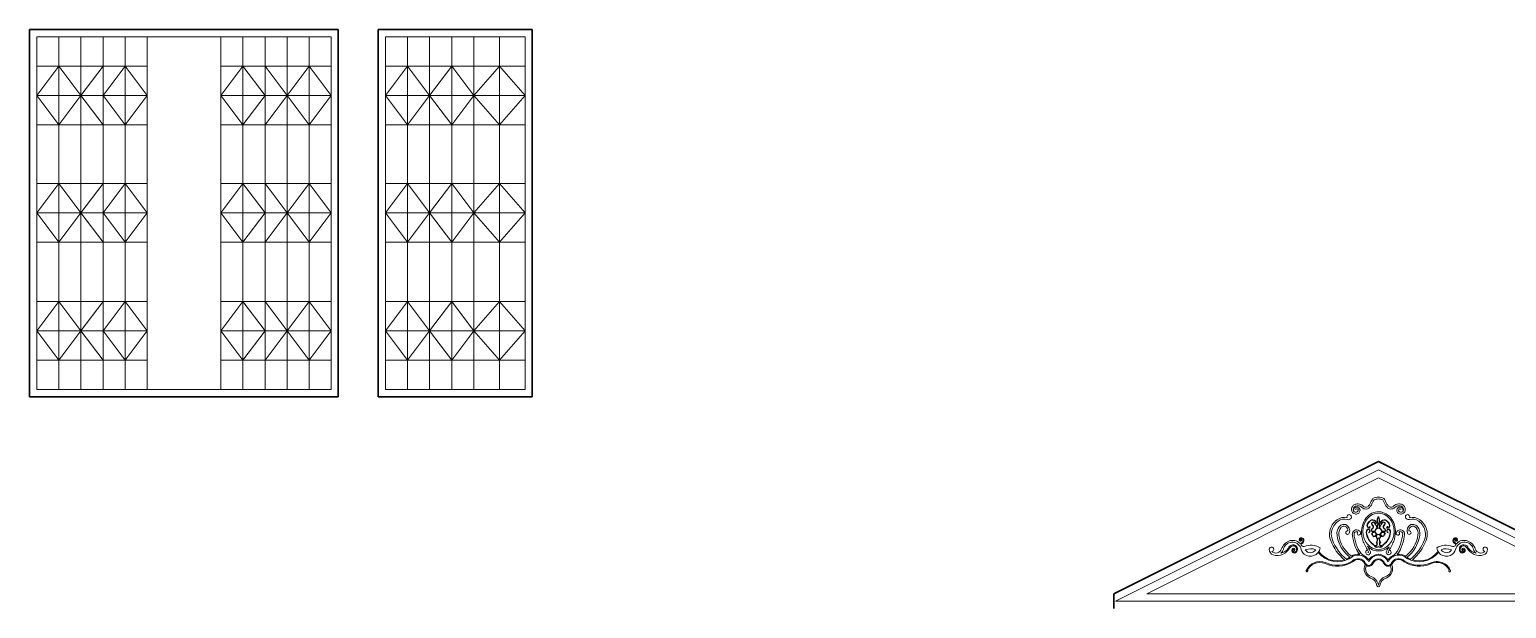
# Model space of a CAD drawing. Header units: inches. Extents: x 244 to 65245, y -2247 to 11745.
# Drawn here: x 63270.5 to 63672.4, y 8634 to 8791.6 of the extents above; entities that cross this region are included whole.
import ezdxf

# ---------------------------------------------------------------- set-up
doc = ezdxf.new("R2010")
doc.units = ezdxf.units.IN
doc.header["$MEASUREMENT"] = 0
for name, color, linetype, lineweight in [('ELEVATION', 30, 'Continuous', 35), ('HACTH', 8, 'Continuous', 13), ('hatch', 12, 'Continuous', 9), ('WINDOW', 5, 'Continuous', 18)]:
    doc.layers.add(name, color=color, linetype=linetype, lineweight=lineweight)

msp = doc.modelspace()

# ---------------------------------------------------------------- linework, layer by layer
at = {"layer": 'ELEVATION'}
for p, q in [((63270.49, 8791.56), (63270.49, 8691.56)), ((63270.49, 8791.56), (63354.49, 8791.56)), ((63270.49, 8791.56), (63270.49, 8691.56)), ((63270.49, 8791.56), (63354.49, 8791.56)), ((63354.49, 8691.56), (63354.49, 8791.56)), ((63354.49, 8691.56), (63354.49, 8791.56)), ((63365.37, 8791.56), (63365.37, 8691.56)), ((63365.37, 8791.56), (63407.27, 8791.56)), ((63365.37, 8791.56), (63365.37, 8691.56)), ((63365.37, 8791.56), (63407.27, 8791.56)), ((63407.27, 8691.56), (63407.27, 8791.56)), ((63407.27, 8691.56), (63407.27, 8791.56)), ((63270.49, 8691.56), (63354.49, 8691.56)), ((63270.49, 8691.56), (63354.49, 8691.56)), ((63365.37, 8691.56), (63407.27, 8691.56)), ((63365.37, 8691.56), (63407.27, 8691.56))]:
    msp.add_line(p, q, dxfattribs=at)
at = {"layer": 'ELEVATION', "ltscale": 2}
for p, q in [((63637.58, 8674), (63565.58, 8638)), ((63637.58, 8674), (63709.58, 8638)), ((63565.58, 8638), (63565.58, 8634))]:
    msp.add_line(p, q, dxfattribs=at)
at = {"layer": 'HACTH', "ltscale": 2}
for p, q in [((63637.58, 8671.77), (63566.05, 8636)), ((63637.58, 8671.77), (63709.11, 8636)), ((63637.58, 8669.53), (63574.52, 8638)), ((63637.58, 8669.53), (63700.64, 8638)), ((63700.64, 8638), (63574.52, 8638)), ((63709.11, 8636), (63566.05, 8636))]:
    msp.add_line(p, q, dxfattribs=at)
at = {"layer": 'hatch'}
for points in [[(63644.29, 8660.51, 0.703508), (63642.9, 8661.41, 0.428008), (63642.76, 8660.13, 0.1876), (63643.54, 8659.7, 0.421624), (63644.88, 8660.75, 0.173274), (63644.64, 8661.73, 0.132112), (63644.04, 8662.27, 0.134863), (63643.08, 8662.46, 0.185448), (63641.71, 8661.82, -0.131143), (63641.39, 8661.63, -0.085525), (63640.79, 8661.56, -0.212405), (63640.4, 8661.76, 0.01332), (63639.89, 8662.36, 0.069297), (63639.05, 8663.97, 0.083347), (63637.57, 8664.29, 0.083347), (63636.09, 8663.97, 0.069297), (63635.24, 8662.36, 0.01332), (63634.74, 8661.76, -0.212405), (63634.35, 8661.56, -0.085525), (63633.75, 8661.63, -0.131143), (63633.43, 8661.82, 0.185448), (63632.05, 8662.46, 0.134863), (63631.1, 8662.27, 0.132112), (63630.49, 8661.73, 0.173274), (63630.26, 8660.75, 0.421624), (63631.59, 8659.7, 0.1876), (63632.38, 8660.13, 0.428008), (63632.23, 8661.41, 0.703508), (63630.84, 8660.51, 0.467004)], [(63643.79, 8660.89, 0.467004), (63643.2, 8661.02, 0.428008), (63643.13, 8660.45, 0.1876), (63643.61, 8660.18, 0.421624), (63644.39, 8660.8, 0.173274), (63644.24, 8661.46, 0.132112), (63643.82, 8661.83, 0.134863), (63643.12, 8661.97, 0.185448), (63642.06, 8661.48, -0.131143), (63641.53, 8661.16, -0.085525), (63640.76, 8661.07, -0.212405), (63640.02, 8661.46, 0.014998), (63639.46, 8662.11, 0.067112), (63638.74, 8663.57, 0.073252), (63637.57, 8663.8, 0.073252), (63636.4, 8663.57, 0.067112), (63635.67, 8662.11, 0.014998), (63635.12, 8661.46, -0.212405), (63634.38, 8661.07, -0.085525), (63633.61, 8661.16, -0.131143), (63633.07, 8661.48, 0.185448), (63632.02, 8661.97, 0.134863), (63631.32, 8661.83, 0.132112), (63630.9, 8661.46, 0.173274), (63630.74, 8660.8, 0.421624), (63631.53, 8660.18, 0.1876), (63632, 8660.45, 0.428008), (63631.94, 8661.02, 0.467004), (63631.35, 8660.89, -0.467004)], [(63629.07, 8658.7, 0.219656), (63626.31, 8658.14, 0.190589), (63624.34, 8655.01, 0.144663), (63624.59, 8652.48, 0.127563), (63628.32, 8647.25)], [(63629.96, 8658.44, -0.24031), (63629.12, 8658.18, 0.235602), (63626.59, 8657.75, 0.190589), (63624.81, 8654.92, 0.145034), (63625.05, 8652.66, 0.133646), (63628.86, 8647.44)], [(63634.94, 8656.29, -1.489685), (63634.97, 8655.83, -0.299617), (63634.48, 8656.29, -0.148689), (63634.54, 8656.91, -0.129396), (63635.29, 8657.89, -0.410135), (63636.84, 8657.77, -0.182271), (63637.05, 8657.16, -0.225108)], [(63634.99, 8656.2, -1.529283), (63635, 8655.93, -0.303147), (63634.58, 8656.31, -0.148079), (63634.63, 8656.87, -0.129591), (63635.35, 8657.81, -0.410493), (63636.76, 8657.71, -0.182006), (63636.96, 8657.16, -0.182006)], [(63640.19, 8656.29, 1.489685), (63640.16, 8655.83, 0.299617), (63640.65, 8656.29, 0.148689), (63640.6, 8656.91, 0.129396), (63639.85, 8657.89, 0.410135), (63638.3, 8657.77, 0.182271), (63638.08, 8657.16, 0.225108)], [(63640.15, 8656.2, 1.529283), (63640.14, 8655.93, 0.303147), (63640.56, 8656.31, 0.148079), (63640.51, 8656.87, 0.129591), (63639.79, 8657.81, 0.410493), (63638.37, 8657.71, 0.182006), (63638.18, 8657.16, 0.182006)], [(63645.18, 8658.44, 0.24031), (63646.01, 8658.18, -0.235602), (63648.54, 8657.75, -0.190589), (63650.32, 8654.92, -0.145034), (63650.09, 8652.66, -0.133646), (63646.28, 8647.44)], [(63646.07, 8658.7, -0.219656), (63648.83, 8658.14, -0.190589), (63650.8, 8655.01, -0.144663), (63650.54, 8652.48, -0.127563), (63646.82, 8647.25)], [(63629.63, 8654.46, 0.405845), (63628.72, 8656.81, 0.0866), (63627.89, 8656.89, 0.165777), (63626.93, 8656.25, 0.199189), (63626.31, 8653.94, 0.197513), (63629.81, 8647.97, 0.197513)], [(63629.29, 8655.12, 0.293613), (63628.55, 8656.35, 0.075382), (63627.97, 8656.41, 0.157335), (63627.32, 8655.96, 0.199002), (63626.79, 8654, 0.201967), (63630.22, 8648.27)], [(63632.73, 8654.6, 0.685069), (63630.57, 8654.74, 0.119209), (63630.46, 8654.21, 0.029996), (63630.52, 8653.63, 0.05059), (63631.34, 8650.56, 0.075652), (63632.48, 8648.75, 0.075652)], [(63631.96, 8654.84, 0.44073), (63631.01, 8654.54, 0.119209), (63630.95, 8654.23, 0.029996), (63631, 8653.7, 0.050397), (63631.79, 8650.74, 0.105702), (63633.41, 8648.49)], [(63634.68, 8649.2, 0.439604), (63634.9, 8649.44, -0.025932), (63633.43, 8652.17, -0.115338), (63633, 8654.99, 9.059077)], [(63636.4, 8651.18, -0.236186), (63634.26, 8654.78, -0.181317), (63634.44, 8655.4, -0.308229), (63634.92, 8655.56, -0.498747), (63635.22, 8654.8, -0.168594), (63634.92, 8654.56, 0.643459)], [(63636.45, 8651.26, -0.236186), (63634.36, 8654.78, -0.181317), (63634.52, 8655.35, -0.308229), (63634.89, 8655.47, -0.498747), (63635.13, 8654.85, -0.168594), (63634.88, 8654.65, -0.168594)], [(63638.68, 8651.26, 0.236186), (63640.78, 8654.78, 0.181317), (63640.61, 8655.35, 0.308229), (63640.25, 8655.47, 0.498747), (63640, 8654.85, 0.168594), (63640.25, 8654.65, 0.168594)], [(63638.74, 8651.18, 0.236186), (63640.88, 8654.78, 0.181317), (63640.69, 8655.4, 0.308229), (63640.22, 8655.56, 0.498747), (63639.92, 8654.8, 0.168594), (63640.22, 8654.56, -0.643459)], [(63640.45, 8649.2, -0.439604), (63640.24, 8649.44, 0.025932), (63641.71, 8652.17, 0.095126), (63642.19, 8654.99, -9.059077)], [(63643.18, 8654.84, -0.44073), (63644.13, 8654.54, -0.119209), (63644.19, 8654.23, -0.029996), (63644.13, 8653.7, -0.050397), (63643.34, 8650.74, -0.105702), (63641.73, 8648.49)], [(63642.41, 8654.6, -0.685069), (63644.57, 8654.74, -0.119209), (63644.67, 8654.21, -0.029996), (63644.61, 8653.63, -0.05059), (63643.8, 8650.56, -0.075652), (63642.66, 8648.75, -0.075652)], [(63645.85, 8655.12, -0.293613), (63646.58, 8656.35, -0.075382), (63647.16, 8656.41, -0.157335), (63647.82, 8655.96, -0.199002), (63648.34, 8654, -0.201967), (63644.91, 8648.27)], [(63645.51, 8654.46, -0.405845), (63646.42, 8656.81, -0.0866), (63647.25, 8656.89, -0.165777), (63648.21, 8656.25, -0.199189), (63648.82, 8653.94, -0.197513), (63645.33, 8647.97, -0.197513)], [(63621.71, 8650.5), (63621.71, 8650.5, -0.590403), (63617.36, 8648.82, -0.191412), (63616.44, 8650.49, 0.738311), (63611.71, 8650.1, -0.17258), (63610.99, 8649.07, 0.227648), (63613.02, 8650.33, -0.291343), (63614.3, 8651.32, -0.322979), (63615.47, 8650.55, -0.176734), (63615.38, 8649.5, -0.326086), (63614.5, 8649.1, -0.379379), (63613.98, 8649.84, -0.210942), (63614.25, 8650.3, -0.626291), (63614.86, 8649.96, -0.334115), (63614.56, 8649.61, -0.241617), (63614.22, 8649.69, -0.163152), (63614.27, 8649.96, -0.17916), (63614.42, 8650.08, -0.420974), (63614.69, 8649.92, -0.281111), (63614.62, 8649.66, -0.277332), (63614.38, 8649.61, -0.114682), (63614.22, 8649.69, 0.301379), (63614.56, 8649.33, 0.334421), (63615.18, 8649.64, 0.162391), (63615.28, 8650.28, 0.424966), (63614.25, 8651.04, 0.221535), (63613.4, 8650.41, -0.350739), (63608.96, 8648.59, -0.334962), (63607.87, 8650.1, -0.497543), (63608.7, 8650.65, -0.825177), (63608.55, 8649.53, 0.547713), (63611.23, 8650.2, -0.220166), (63613.2, 8652.33, -0.309194), (63616.26, 8651.69, 0.172077), (63616.88, 8652.04, 0.367569), (63616.89, 8652.86, 0.565536), (63616.25, 8652.78)], [(63616.25, 8652.78, -0.723473), (63616.68, 8652.54, -0.948699), (63616, 8652.65, -0.724894), (63617.08, 8653.02, -0.367569), (63617.06, 8651.88, -0.143664), (63616.45, 8651.49, -0.043214), (63616.71, 8651.09, 0.409995), (63617.36, 8650.89, -0.236699), (63621.71, 8650.5, -28.83368)], [(63616.25, 8652.78, 0.406597), (63616.37, 8652.5, 0.832404), (63616.42, 8652.56)], [(63634.6, 8649.94, 2.912668), (63635.36, 8649.62, -0.012778), (63634.61, 8650.93, -0.011656)], [(63637.97, 8653.09, 0.265649), (63638.19, 8651.9, 0.440503), (63638.05, 8651.16, 0.46018), (63638.2, 8651.11, -0.096771), (63638.37, 8651.18, -0.738711), (63638.56, 8650.81, -0.337188), (63637.77, 8650.72, 0.276013), (63637.37, 8650.72, -0.337188), (63636.58, 8650.81, -0.738711), (63636.76, 8651.18, -0.096771), (63636.93, 8651.11, 0.46018), (63637.09, 8651.16, 0.440503), (63636.95, 8651.9, 0.266226), (63637.16, 8653.09, 0.250593)], [(63637.86, 8653.05, 0.23011), (63638.05, 8651.92, 0.383417), (63637.96, 8651.11, 0.440352), (63638.26, 8651.03, -0.096771), (63638.39, 8651.08, -0.738711), (63638.49, 8650.88, -0.337188), (63637.82, 8650.8, 0.276013), (63637.32, 8650.8, -0.337188), (63636.65, 8650.88, -0.738711), (63636.75, 8651.08, -0.096771), (63636.88, 8651.03, 0.440352), (63637.17, 8651.11, 0.383417), (63637.09, 8651.92, 0.23011), (63637.28, 8653.05, -0.23011)], [(63640.53, 8649.94, -2.912668), (63639.78, 8649.62, 0.011656), (63640.47, 8650.81, 0.011656)], [(63658.89, 8652.78, 0.723473), (63658.46, 8652.54, 0.948699), (63659.14, 8652.65, 0.724894), (63658.06, 8653.02, 0.367569), (63658.08, 8651.88, 0.143664), (63658.69, 8651.49, 0.043214), (63658.43, 8651.09, -0.409995), (63657.77, 8650.89, 0.236699), (63653.43, 8650.5, 28.83368)], [(63653.43, 8650.5), (63653.43, 8650.5, 0.590403), (63657.77, 8648.82, 0.191412), (63658.7, 8650.49, -0.738311), (63663.43, 8650.1, 0.17258), (63664.15, 8649.07, -0.227648), (63662.11, 8650.33, 0.291343), (63660.84, 8651.32, 0.322979), (63659.67, 8650.55, 0.176734), (63659.75, 8649.5, 0.326086), (63660.63, 8649.1, 0.379379), (63661.16, 8649.84, 0.210942), (63660.88, 8650.3, 0.626291), (63660.27, 8649.96, 0.334115), (63660.57, 8649.61, 0.241617), (63660.92, 8649.69, 0.163152), (63660.87, 8649.96, 0.17916), (63660.72, 8650.08, 0.420974), (63660.45, 8649.92, 0.281111), (63660.51, 8649.66, 0.277332), (63660.75, 8649.61, 0.114682), (63660.92, 8649.69, -0.301379), (63660.57, 8649.33, -0.334421), (63659.95, 8649.64, -0.162391), (63659.86, 8650.28, -0.424966), (63660.89, 8651.04, -0.221535), (63661.74, 8650.41, 0.350739), (63666.18, 8648.59, 0.334962), (63667.27, 8650.1, 0.497543), (63666.43, 8650.65, 0.825177), (63666.58, 8649.53, -0.547713), (63663.91, 8650.2, 0.220166), (63661.94, 8652.33, 0.309194), (63658.87, 8651.69, -0.172077), (63658.26, 8652.04, -0.367569), (63658.25, 8652.86, -0.565536), (63658.89, 8652.78)], [(63658.95, 8652.78, -0.406597), (63658.82, 8652.5, -0.832404), (63658.77, 8652.56)], [(63618.25, 8644.44, -2.36159), (63617.93, 8644.32, -0.406702), (63623.19, 8646.47, 0.250481), (63630.41, 8646.86, -0.52511), (63634.06, 8646.28, 0.629413), (63635.81, 8646.28, -0.256017), (63637.57, 8647.54, -0.256017), (63639.32, 8646.28, 0.629413), (63641.08, 8646.28, -0.52511), (63644.73, 8646.86, 0.240719), (63651.69, 8646.36, -0.427039), (63657.21, 8644.32, -2.361575), (63656.88, 8644.44, 2.361575)], [(63656.88, 8644.44, 0.408837), (63651.79, 8646.13, -0.242072), (63644.58, 8646.67, 0.530127), (63641.3, 8646.18, -0.629413), (63639.1, 8646.18, 0.252073), (63637.57, 8647.3, 0.252073), (63636.03, 8646.18, -0.629413), (63633.84, 8646.18, 0.530127), (63630.56, 8646.67, -0.251395), (63623.09, 8646.25, 0.406229), (63618.15, 8644.22)], [(63653.94, 8649.26, -0.372841), (63645.33, 8647.63, 0.510698), (63640.2, 8646.7, 0.261796), (63637.62, 8648.52, 0.049707), (63637.52, 8648.52, 0.261796), (63634.94, 8646.7, 0.510698), (63629.8, 8647.63, -0.372841), (63621.19, 8649.26, 0.24573)], [(63628.32, 8647.25, -0.31175), (63621.34, 8649.47, -0.31175)], [(63629.81, 8647.97, 0.014896), (63629.65, 8647.83, -0.034455), (63628.86, 8647.44, -0.034455)], [(63632.48, 8648.75, 0.171174), (63630.22, 8648.27, 0.171174)], [(63641.73, 8648.49, 0.147682), (63640.2, 8647.2, 0.227461), (63637.64, 8648.76, 0.049707), (63637.5, 8648.76, 0.227461), (63634.94, 8647.2, 0.147682), (63633.41, 8648.49, 0.147682)], [(63641.16, 8645.95, -0.460243), (63639.67, 8642.29, 0.28151), (63637.96, 8640.25, -0.860075), (63637.17, 8640.25, 0.000004), (63637.17, 8640.25, 0.281511), (63635.46, 8642.29, -0.460243), (63633.98, 8645.95, -0.458059)], [(63640.85, 8645.67, -0.445904), (63639.55, 8642.66, 0.28151), (63637.57, 8640.31, 0.28151), (63635.59, 8642.66, -0.445904), (63634.29, 8645.67, -0.44473)], [(63644.91, 8648.27, 0.171174), (63642.66, 8648.75, 0.171174)], [(63646.28, 8647.44, -0.034455), (63645.48, 8647.83, 0.014896), (63645.33, 8647.97)], [(63653.8, 8649.47, -0.31175), (63646.82, 8647.25)]]:
    msp.add_lwpolyline(points, format="xyb", dxfattribs=at)
for points in [[(63636.98, 8653.71, 0.05766), (63637.08, 8653.93, 0.05766), (63637.12, 8654.16, 0.115704), (63636.83, 8653.79, -0.762045), (63635.99, 8653.93, -0.762045), (63636.16, 8654.76, 0.120793), (63636.63, 8654.91, 0.120793), (63636.14, 8654.9, -0.762045), (63635.72, 8655.64, 0.671549), (63636, 8656.57, -0.160349), (63635.7, 8657.08, -0.376588), (63635.96, 8657.53, -0.311926), (63636.53, 8657.38, -0.124273), (63637.24, 8655.91, -0.165779), (63637.39, 8657.01, 0.27163), (63637.38, 8657.23, -0.109377), (63637.23, 8657.74, -0.117669), (63637.44, 8658.9, -0.276683), (63637.57, 8658.98, -0.276683), (63637.7, 8658.9, -0.117669), (63637.91, 8657.74, -0.109377), (63637.76, 8657.23, 0.27163), (63637.74, 8657.01, -0.165779), (63637.9, 8655.91, -0.124273), (63638.61, 8657.38, -0.311926), (63639.18, 8657.53, -0.376588), (63639.43, 8657.08, -0.160349), (63639.14, 8656.57, 0.671549), (63639.42, 8655.64, -0.762045), (63639, 8654.9, 0.120793), (63638.51, 8654.91, 0.120793), (63638.98, 8654.76, -0.762045), (63639.14, 8653.93, -0.762045), (63638.31, 8653.79, 0.115704), (63638.02, 8654.16, 0.05766), (63638.06, 8653.93, 0.057825), (63638.16, 8653.71, -0.520998), (63637.86, 8653.05, -0.000059), (63637.86, 8653.05, 0.000059), (63637.86, 8653.05, -0.172713), (63637.57, 8653.1, -0.758257)], [(63637.8, 8655.9, 0.171429), (63637.66, 8656.96, -0.268202), (63637.67, 8657.28, 0.108397), (63637.81, 8657.74, 0.117054), (63637.61, 8658.85, 0.267275), (63637.57, 8658.88, 0.257044), (63637.52, 8658.85, 0.117054), (63637.32, 8657.74, 0.108397), (63637.46, 8657.28, -0.268202), (63637.48, 8656.96, 0.171429), (63637.34, 8655.9, -0.123986)], [(63636.45, 8657.31, -0.120329), (63637.16, 8655.84, 0.283549), (63636.63, 8655.01, 0.114918), (63636.11, 8655, -0.726452), (63635.77, 8655.55, 0.647765), (63636.06, 8656.65, -0.159653), (63635.8, 8657.1, -0.376588), (63635.99, 8657.44, -0.311926)], [(63637.03, 8654.21, 0.107925), (63636.74, 8653.83, -0.829152), (63636.09, 8653.99, -0.829152), (63636.17, 8654.66, 0.111393), (63636.65, 8654.8, 0.194615)], [(63638.41, 8654.99, 1), (63636.72, 8654.99, 1)], [(63637.21, 8654.12, 0.195166), (63637.92, 8654.12, 0.049389), (63637.97, 8653.9, 0.057812), (63638.07, 8653.66, -0.829047), (63637.57, 8653.22, -0.824398), (63637.06, 8653.66, 0.057604), (63637.17, 8653.9, 0.049389)], [(63638.51, 8655.01, 0.283549), (63637.97, 8655.84, -0.120329), (63638.68, 8657.31, -0.311926), (63639.15, 8657.44, -0.376588), (63639.34, 8657.1, -0.159653), (63639.08, 8656.65, 0.647765), (63639.37, 8655.55, -0.726452), (63639.02, 8655, 0.114918)], [(63639.05, 8653.99, 0.829152), (63638.97, 8654.66, -0.111393), (63638.49, 8654.8, -0.194615), (63638.1, 8654.21, -0.107925), (63638.4, 8653.83, 0.829152)], [(63617.65, 8649.95, 0.020013), (63617.75, 8649.99, -0.184043), (63620.52, 8650, -0.464093), (63617.98, 8649.57, -0.079573)], [(63657.49, 8649.95, -0.020013), (63657.38, 8649.99, 0.184043), (63654.61, 8650, 0.464093), (63657.15, 8649.57, 0.079573)]]:
    msp.add_lwpolyline(points, format="xyb", close=True, dxfattribs=at)
for centre, radius, start, end in [((63629.62, 8658.94), 0.605, 303.9193, 203.1781), ((63645.51, 8658.94), 0.605, 336.8219, 236.0807), ((63629.18, 8654.65), 0.487, 77.5039, 336.9113), ((63632.26, 8654.46), 0.488, 128.6893, 17.4307), ((63642.87, 8654.46), 0.488, 162.5693, 51.3107), ((63645.96, 8654.65), 0.487, 203.0887, 102.4961)]:
    msp.add_arc(centre, radius, start, end, dxfattribs=at)
at = {"layer": 'hatch', "extrusion": (0, 0, -1)}
msp.add_ellipse((63637.6, 8654.99), major_axis=(0, 4.99), ratio=0.849421, dxfattribs=at)
at = {"layer": 'hatch'}
for points, knots in [([(63633, 8654.99), (63633, 8655.52), (63633.07, 8656.06), (63633.41, 8657.3), (63633.74, 8657.98), (63634.62, 8659.13), (63635.17, 8659.59), (63636.35, 8660.18), (63636.97, 8660.33), (63637.6, 8660.33), (63638, 8660.33), (63638.4, 8660.27), (63639.44, 8659.95), (63640.04, 8659.58), (63641.06, 8658.59), (63641.47, 8657.96), (63642.03, 8656.58), (63642.18, 8655.82), (63642.19, 8655.04), (63642.19, 8655.01), (63642.19, 8654.99)], [4.712388, 4.712388, 4.712388, 4.712388, 5.016682, 5.016682, 5.449119, 5.449119, 5.881556, 5.881556, 6.283185, 6.283185, 6.283185, 6.54306, 6.54306, 6.975497, 6.975497, 7.407934, 7.407934, 7.840371, 7.840371, 7.853982, 7.853982, 7.853982, 7.853982]), ([(63640.47, 8650.81), (63640.01, 8650.39), (63639.48, 8650.06), (63638.27, 8649.64), (63637.59, 8649.59), (63636.26, 8649.82), (63635.62, 8650.1), (63634.91, 8650.65), (63634.75, 8650.78), (63634.61, 8650.93)], [2.47288, 2.47288, 2.47288, 2.47288, 2.854497, 2.854497, 3.286934, 3.286934, 3.719371, 3.719371, 3.844365, 3.844365, 3.844365, 3.844365])]:
    msp.add_open_spline(points, degree=3, knots=knots, dxfattribs=at)
at = {"layer": 'WINDOW'}
for p, q in [((63272.49, 8789.56), (63290.49, 8789.56)), ((63272.49, 8789.56), (63272.49, 8693.56)), ((63272.49, 8789.56), (63290.49, 8789.56)), ((63272.49, 8789.56), (63272.49, 8693.56)), ((63278.49, 8757.64), (63278.49, 8789.56)), ((63278.49, 8757.64), (63278.49, 8789.56)), ((63284.49, 8757.64), (63284.49, 8789.56)), ((63284.49, 8757.64), (63284.49, 8789.56)), ((63290.49, 8789.56), (63290.49, 8693.56)), ((63290.49, 8789.56), (63322.58, 8789.56)), ((63290.49, 8789.56), (63290.49, 8693.56)), ((63290.49, 8789.56), (63290.49, 8693.56)), ((63290.49, 8789.56), (63322.58, 8789.56)), ((63290.49, 8789.56), (63290.49, 8693.56)), ((63296.49, 8757.64), (63296.49, 8789.56)), ((63296.49, 8757.64), (63296.49, 8789.56)), ((63302.49, 8757.64), (63302.49, 8789.56)), ((63302.49, 8757.64), (63302.49, 8789.56)), ((63322.58, 8757.64), (63322.58, 8789.56)), ((63334.58, 8789.56), (63322.58, 8789.56)), ((63322.58, 8757.64), (63322.58, 8789.56)), ((63334.58, 8789.56), (63322.58, 8789.56)), ((63328.58, 8757.64), (63328.58, 8789.56)), ((63328.58, 8757.64), (63328.58, 8789.56)), ((63334.58, 8789.56), (63334.58, 8693.56)), ((63352.58, 8789.56), (63334.58, 8789.56)), ((63334.58, 8789.56), (63334.58, 8693.56)), ((63334.58, 8789.56), (63334.58, 8693.56)), ((63352.58, 8789.56), (63334.58, 8789.56)), ((63334.58, 8789.56), (63334.58, 8693.56)), ((63340.58, 8757.64), (63340.58, 8789.56)), ((63340.58, 8757.64), (63340.58, 8789.56)), ((63346.58, 8757.64), (63346.58, 8789.56)), ((63346.58, 8757.64), (63346.58, 8789.56)), ((63352.58, 8789.56), (63352.58, 8693.56)), ((63352.58, 8789.56), (63352.58, 8693.56)), ((63367.37, 8789.56), (63367.37, 8693.56)), ((63367.37, 8757.64), (63367.37, 8789.56)), ((63385.37, 8789.56), (63367.37, 8789.56)), ((63367.37, 8789.56), (63367.37, 8693.56)), ((63367.37, 8757.64), (63367.37, 8789.56)), ((63385.37, 8789.56), (63367.37, 8789.56)), ((63373.37, 8757.64), (63373.37, 8789.56)), ((63373.37, 8757.64), (63373.37, 8789.56)), ((63379.37, 8789.56), (63379.37, 8693.56)), ((63379.37, 8789.56), (63379.37, 8693.56)), ((63385.37, 8789.56), (63385.37, 8693.56)), ((63405.37, 8789.56), (63385.37, 8789.56)), ((63385.37, 8789.56), (63385.37, 8693.56)), ((63385.37, 8789.56), (63385.37, 8693.56)), ((63385.37, 8789.56), (63385.37, 8693.56)), ((63385.37, 8789.56), (63385.37, 8693.56)), ((63405.37, 8789.56), (63385.37, 8789.56)), ((63385.37, 8789.56), (63385.37, 8693.56)), ((63385.37, 8789.56), (63385.37, 8693.56)), ((63385.37, 8789.56), (63385.37, 8693.56)), ((63391.37, 8757.64), (63391.37, 8789.56)), ((63391.37, 8757.64), (63391.37, 8789.56)), ((63398.37, 8757.64), (63398.37, 8789.56)), ((63398.37, 8757.64), (63398.37, 8789.56)), ((63405.37, 8789.56), (63405.37, 8693.56)), ((63405.37, 8789.56), (63405.37, 8693.56)), ((63272.49, 8773.6), (63278.49, 8781.58)), ((63290.49, 8781.58), (63272.49, 8781.58)), ((63272.49, 8773.6), (63278.49, 8781.58)), ((63290.49, 8781.58), (63272.49, 8781.58)), ((63278.49, 8781.58), (63284.49, 8773.6)), ((63278.49, 8781.58), (63284.49, 8773.6)), ((63284.49, 8773.6), (63290.49, 8781.58)), ((63284.49, 8773.6), (63290.49, 8781.58)), ((63302.49, 8781.58), (63290.49, 8781.58)), ((63290.49, 8773.6), (63296.49, 8781.58)), ((63302.49, 8781.58), (63290.49, 8781.58)), ((63290.49, 8773.6), (63296.49, 8781.58)), ((63296.49, 8781.58), (63302.49, 8773.6)), ((63296.49, 8781.58), (63302.49, 8773.6)), ((63328.58, 8781.58), (63322.58, 8773.6)), ((63322.58, 8781.58), (63334.58, 8781.58)), ((63328.58, 8781.58), (63322.58, 8773.6)), ((63322.58, 8781.58), (63334.58, 8781.58)), ((63334.58, 8773.6), (63328.58, 8781.58)), ((63334.58, 8773.6), (63328.58, 8781.58)), ((63334.58, 8781.58), (63352.58, 8781.58)), ((63340.58, 8773.6), (63334.58, 8781.58)), ((63334.58, 8781.58), (63352.58, 8781.58)), ((63340.58, 8773.6), (63334.58, 8781.58)), ((63346.58, 8781.58), (63340.58, 8773.6)), ((63346.58, 8781.58), (63340.58, 8773.6)), ((63352.58, 8773.6), (63346.58, 8781.58)), ((63352.58, 8773.6), (63346.58, 8781.58)), ((63373.37, 8781.58), (63367.37, 8773.6)), ((63367.37, 8781.58), (63379.37, 8781.58)), ((63373.37, 8781.58), (63367.37, 8773.6)), ((63367.37, 8781.58), (63379.37, 8781.58)), ((63379.37, 8773.6), (63373.37, 8781.58)), ((63379.37, 8773.6), (63373.37, 8781.58)), ((63379.37, 8781.58), (63405.37, 8781.58)), ((63379.37, 8773.6), (63385.37, 8781.58)), ((63379.37, 8781.58), (63405.37, 8781.58)), ((63379.37, 8773.6), (63385.37, 8781.58)), ((63391.37, 8773.6), (63385.37, 8781.58)), ((63391.37, 8773.6), (63385.37, 8781.58)), ((63398.37, 8781.58), (63391.37, 8773.6)), ((63398.37, 8781.58), (63391.37, 8773.6)), ((63405.37, 8773.6), (63398.37, 8781.58)), ((63405.37, 8773.6), (63398.37, 8781.58)), ((63272.49, 8773.6), (63278.49, 8765.62)), ((63290.49, 8773.6), (63272.49, 8773.6)), ((63272.49, 8773.6), (63278.49, 8765.62)), ((63290.49, 8773.6), (63272.49, 8773.6)), ((63278.49, 8765.62), (63284.49, 8773.6)), ((63278.49, 8765.62), (63284.49, 8773.6)), ((63284.49, 8773.6), (63290.49, 8765.62)), ((63284.49, 8773.6), (63290.49, 8765.62)), ((63302.49, 8773.6), (63290.49, 8773.6)), ((63290.49, 8773.6), (63296.49, 8765.62)), ((63302.49, 8773.6), (63290.49, 8773.6)), ((63290.49, 8773.6), (63296.49, 8765.62)), ((63296.49, 8765.62), (63302.49, 8773.6)), ((63296.49, 8765.62), (63302.49, 8773.6)), ((63328.58, 8765.62), (63322.58, 8773.6)), ((63322.58, 8773.6), (63334.58, 8773.6)), ((63328.58, 8765.62), (63322.58, 8773.6)), ((63322.58, 8773.6), (63334.58, 8773.6)), ((63334.58, 8773.6), (63328.58, 8765.62)), ((63334.58, 8773.6), (63328.58, 8765.62)), ((63334.58, 8773.6), (63352.58, 8773.6)), ((63340.58, 8773.6), (63334.58, 8765.62)), ((63334.58, 8773.6), (63352.58, 8773.6)), ((63340.58, 8773.6), (63334.58, 8765.62)), ((63346.58, 8765.62), (63340.58, 8773.6)), ((63346.58, 8765.62), (63340.58, 8773.6)), ((63352.58, 8773.6), (63346.58, 8765.62)), ((63352.58, 8773.6), (63346.58, 8765.62)), ((63373.37, 8765.62), (63367.37, 8773.6)), ((63367.37, 8773.6), (63379.37, 8773.6)), ((63373.37, 8765.62), (63367.37, 8773.6)), ((63367.37, 8773.6), (63379.37, 8773.6)), ((63379.37, 8773.6), (63373.37, 8765.62)), ((63379.37, 8773.6), (63373.37, 8765.62)), ((63379.37, 8773.6), (63405.37, 8773.6)), ((63379.37, 8773.6), (63385.37, 8765.62)), ((63379.37, 8773.6), (63405.37, 8773.6)), ((63379.37, 8773.6), (63385.37, 8765.62)), ((63391.37, 8773.6), (63385.37, 8765.62)), ((63391.37, 8773.6), (63385.37, 8765.62)), ((63398.37, 8765.62), (63391.37, 8773.6)), ((63398.37, 8765.62), (63391.37, 8773.6)), ((63405.37, 8773.6), (63398.37, 8765.62)), ((63405.37, 8773.6), (63398.37, 8765.62)), ((63290.49, 8765.62), (63272.49, 8765.62)), ((63290.49, 8765.62), (63272.49, 8765.62)), ((63302.49, 8765.62), (63290.49, 8765.62)), ((63302.49, 8765.62), (63290.49, 8765.62)), ((63322.58, 8765.62), (63334.58, 8765.62)), ((63322.58, 8765.62), (63334.58, 8765.62)), ((63334.58, 8765.62), (63352.58, 8765.62)), ((63334.58, 8765.62), (63352.58, 8765.62)), ((63367.37, 8765.62), (63379.37, 8765.62)), ((63367.37, 8765.62), (63379.37, 8765.62)), ((63379.37, 8765.62), (63405.37, 8765.62)), ((63379.37, 8765.62), (63405.37, 8765.62)), ((63278.49, 8757.64), (63278.49, 8693.56)), ((63278.49, 8757.64), (63278.49, 8693.56)), ((63284.49, 8757.64), (63284.49, 8693.56)), ((63284.49, 8757.64), (63284.49, 8693.56)), ((63296.49, 8757.64), (63296.49, 8693.56)), ((63296.49, 8757.64), (63296.49, 8693.56)), ((63302.49, 8757.64), (63302.49, 8693.56)), ((63302.49, 8757.64), (63302.49, 8693.56)), ((63322.58, 8757.64), (63322.58, 8693.56)), ((63322.58, 8757.64), (63322.58, 8693.56)), ((63328.58, 8757.64), (63328.58, 8693.56)), ((63328.58, 8757.64), (63328.58, 8693.56)), ((63340.58, 8757.64), (63340.58, 8693.56)), ((63340.58, 8757.64), (63340.58, 8693.56)), ((63346.58, 8757.64), (63346.58, 8693.56)), ((63346.58, 8757.64), (63346.58, 8693.56)), ((63373.37, 8757.64), (63373.37, 8693.56)), ((63373.37, 8757.64), (63373.37, 8693.56)), ((63391.37, 8757.64), (63391.37, 8693.56)), ((63391.37, 8757.64), (63391.37, 8693.56)), ((63398.37, 8757.64), (63398.37, 8693.56)), ((63398.37, 8757.64), (63398.37, 8693.56)), ((63272.49, 8741.68), (63278.49, 8749.66)), ((63290.49, 8749.66), (63272.49, 8749.66)), ((63272.49, 8741.68), (63278.49, 8749.66)), ((63290.49, 8749.66), (63272.49, 8749.66)), ((63278.49, 8749.66), (63284.49, 8741.68)), ((63278.49, 8749.66), (63284.49, 8741.68)), ((63284.49, 8741.68), (63290.49, 8749.66)), ((63284.49, 8741.68), (63290.49, 8749.66)), ((63302.49, 8749.66), (63290.49, 8749.66)), ((63290.49, 8741.68), (63296.49, 8749.66)), ((63302.49, 8749.66), (63290.49, 8749.66)), ((63290.49, 8741.68), (63296.49, 8749.66)), ((63296.49, 8749.66), (63302.49, 8741.68)), ((63296.49, 8749.66), (63302.49, 8741.68)), ((63328.58, 8749.66), (63322.58, 8741.68)), ((63322.58, 8749.66), (63334.58, 8749.66)), ((63328.58, 8749.66), (63322.58, 8741.68)), ((63322.58, 8749.66), (63334.58, 8749.66)), ((63334.58, 8741.68), (63328.58, 8749.66)), ((63334.58, 8741.68), (63328.58, 8749.66)), ((63334.58, 8749.66), (63352.58, 8749.66)), ((63340.58, 8741.68), (63334.58, 8749.66)), ((63334.58, 8749.66), (63352.58, 8749.66)), ((63340.58, 8741.68), (63334.58, 8749.66)), ((63346.58, 8749.66), (63340.58, 8741.68)), ((63346.58, 8749.66), (63340.58, 8741.68)), ((63352.58, 8741.68), (63346.58, 8749.66)), ((63352.58, 8741.68), (63346.58, 8749.66)), ((63373.37, 8749.66), (63367.37, 8741.68)), ((63367.37, 8749.66), (63379.37, 8749.66)), ((63373.37, 8749.66), (63367.37, 8741.68)), ((63367.37, 8749.66), (63379.37, 8749.66)), ((63379.37, 8741.68), (63373.37, 8749.66)), ((63379.37, 8741.68), (63373.37, 8749.66)), ((63379.37, 8749.66), (63405.37, 8749.66)), ((63379.37, 8741.68), (63385.37, 8749.66)), ((63379.37, 8749.66), (63405.37, 8749.66)), ((63379.37, 8741.68), (63385.37, 8749.66)), ((63391.37, 8741.68), (63385.37, 8749.66)), ((63391.37, 8741.68), (63385.37, 8749.66)), ((63398.37, 8749.66), (63391.37, 8741.68)), ((63398.37, 8749.66), (63391.37, 8741.68)), ((63405.37, 8741.68), (63398.37, 8749.66)), ((63405.37, 8741.68), (63398.37, 8749.66)), ((63272.49, 8741.68), (63278.49, 8733.7)), ((63290.49, 8741.68), (63272.49, 8741.68)), ((63272.49, 8741.68), (63278.49, 8733.7)), ((63290.49, 8741.68), (63272.49, 8741.68)), ((63278.49, 8733.7), (63284.49, 8741.68)), ((63278.49, 8733.7), (63284.49, 8741.68)), ((63284.49, 8741.68), (63290.49, 8733.7)), ((63284.49, 8741.68), (63290.49, 8733.7)), ((63302.49, 8741.68), (63290.49, 8741.68)), ((63290.49, 8741.68), (63296.49, 8733.7)), ((63302.49, 8741.68), (63290.49, 8741.68)), ((63290.49, 8741.68), (63296.49, 8733.7)), ((63296.49, 8733.7), (63302.49, 8741.68)), ((63296.49, 8733.7), (63302.49, 8741.68)), ((63328.58, 8733.7), (63322.58, 8741.68)), ((63322.58, 8741.68), (63334.58, 8741.68)), ((63328.58, 8733.7), (63322.58, 8741.68)), ((63322.58, 8741.68), (63334.58, 8741.68)), ((63334.58, 8741.68), (63328.58, 8733.7)), ((63334.58, 8741.68), (63328.58, 8733.7)), ((63334.58, 8741.68), (63352.58, 8741.68)), ((63340.58, 8741.68), (63334.58, 8733.7)), ((63334.58, 8741.68), (63352.58, 8741.68)), ((63340.58, 8741.68), (63334.58, 8733.7)), ((63346.58, 8733.7), (63340.58, 8741.68)), ((63346.58, 8733.7), (63340.58, 8741.68)), ((63352.58, 8741.68), (63346.58, 8733.7)), ((63352.58, 8741.68), (63346.58, 8733.7)), ((63373.37, 8733.7), (63367.37, 8741.68)), ((63367.37, 8741.68), (63379.37, 8741.68)), ((63373.37, 8733.7), (63367.37, 8741.68)), ((63367.37, 8741.68), (63379.37, 8741.68)), ((63379.37, 8741.68), (63373.37, 8733.7)), ((63379.37, 8741.68), (63373.37, 8733.7)), ((63379.37, 8741.68), (63405.37, 8741.68)), ((63379.37, 8741.68), (63385.37, 8733.7)), ((63379.37, 8741.68), (63405.37, 8741.68)), ((63379.37, 8741.68), (63385.37, 8733.7)), ((63391.37, 8741.68), (63385.37, 8733.7)), ((63391.37, 8741.68), (63385.37, 8733.7)), ((63398.37, 8733.7), (63391.37, 8741.68)), ((63398.37, 8733.7), (63391.37, 8741.68)), ((63405.37, 8741.68), (63398.37, 8733.7)), ((63405.37, 8741.68), (63398.37, 8733.7)), ((63290.49, 8733.7), (63272.49, 8733.7)), ((63290.49, 8733.7), (63272.49, 8733.7)), ((63302.49, 8733.7), (63290.49, 8733.7)), ((63302.49, 8733.7), (63290.49, 8733.7)), ((63322.58, 8733.7), (63334.58, 8733.7)), ((63322.58, 8733.7), (63334.58, 8733.7)), ((63334.58, 8733.7), (63352.58, 8733.7)), ((63334.58, 8733.7), (63352.58, 8733.7)), ((63367.37, 8733.7), (63379.37, 8733.7)), ((63367.37, 8733.7), (63379.37, 8733.7)), ((63379.37, 8733.7), (63405.37, 8733.7)), ((63379.37, 8733.7), (63405.37, 8733.7)), ((63290.49, 8717.5), (63272.49, 8717.5)), ((63272.49, 8709.52), (63278.49, 8717.5)), ((63290.49, 8717.5), (63272.49, 8717.5)), ((63272.49, 8709.52), (63278.49, 8717.5)), ((63278.49, 8717.5), (63284.49, 8709.52)), ((63278.49, 8717.5), (63284.49, 8709.52)), ((63284.49, 8709.52), (63290.49, 8717.5)), ((63284.49, 8709.52), (63290.49, 8717.5)), ((63290.49, 8709.52), (63296.49, 8717.5)), ((63302.49, 8717.5), (63290.49, 8717.5)), ((63290.49, 8709.52), (63296.49, 8717.5)), ((63302.49, 8717.5), (63290.49, 8717.5)), ((63296.49, 8717.5), (63302.49, 8709.52)), ((63296.49, 8717.5), (63302.49, 8709.52)), ((63322.58, 8717.5), (63334.58, 8717.5)), ((63328.58, 8717.5), (63322.58, 8709.52)), ((63322.58, 8717.5), (63334.58, 8717.5)), ((63328.58, 8717.5), (63322.58, 8709.52)), ((63334.58, 8709.52), (63328.58, 8717.5)), ((63334.58, 8709.52), (63328.58, 8717.5)), ((63340.58, 8709.52), (63334.58, 8717.5)), ((63334.58, 8717.5), (63352.58, 8717.5)), ((63340.58, 8709.52), (63334.58, 8717.5)), ((63334.58, 8717.5), (63352.58, 8717.5)), ((63346.58, 8717.5), (63340.58, 8709.52)), ((63346.58, 8717.5), (63340.58, 8709.52)), ((63352.58, 8709.52), (63346.58, 8717.5)), ((63352.58, 8709.52), (63346.58, 8717.5)), ((63367.37, 8717.5), (63379.37, 8717.5)), ((63373.37, 8717.5), (63367.37, 8709.52)), ((63367.37, 8717.5), (63379.37, 8717.5)), ((63373.37, 8717.5), (63367.37, 8709.52)), ((63379.37, 8709.52), (63373.37, 8717.5)), ((63379.37, 8709.52), (63373.37, 8717.5)), ((63379.37, 8717.5), (63405.37, 8717.5)), ((63379.37, 8709.52), (63385.37, 8717.5)), ((63379.37, 8717.5), (63405.37, 8717.5)), ((63379.37, 8709.52), (63385.37, 8717.5)), ((63391.37, 8709.52), (63385.28, 8717.62)), ((63391.37, 8709.52), (63385.28, 8717.62)), ((63398.37, 8717.5), (63391.37, 8709.52)), ((63398.37, 8717.5), (63391.37, 8709.52)), ((63405.37, 8709.52), (63398.37, 8717.5)), ((63405.37, 8709.52), (63398.37, 8717.5)), ((63290.49, 8709.52), (63272.49, 8709.52)), ((63272.49, 8709.52), (63278.49, 8701.54)), ((63290.49, 8709.52), (63272.49, 8709.52)), ((63272.49, 8709.52), (63278.49, 8701.54)), ((63278.49, 8701.54), (63284.49, 8709.52)), ((63278.49, 8701.54), (63284.49, 8709.52)), ((63284.49, 8709.52), (63290.49, 8701.54)), ((63284.49, 8709.52), (63290.49, 8701.54)), ((63290.49, 8709.52), (63296.49, 8701.54)), ((63302.49, 8709.52), (63290.49, 8709.52)), ((63290.49, 8709.52), (63296.49, 8701.54)), ((63302.49, 8709.52), (63290.49, 8709.52)), ((63296.49, 8701.54), (63302.49, 8709.52)), ((63296.49, 8701.54), (63302.49, 8709.52)), ((63322.58, 8709.52), (63334.58, 8709.52)), ((63328.58, 8701.54), (63322.58, 8709.52)), ((63322.58, 8709.52), (63334.58, 8709.52)), ((63328.58, 8701.54), (63322.58, 8709.52)), ((63334.58, 8709.52), (63328.58, 8701.54)), ((63334.58, 8709.52), (63328.58, 8701.54)), ((63340.58, 8709.52), (63334.58, 8701.54)), ((63334.58, 8709.52), (63352.58, 8709.52)), ((63340.58, 8709.52), (63334.58, 8701.54)), ((63334.58, 8709.52), (63352.58, 8709.52)), ((63346.58, 8701.54), (63340.58, 8709.52)), ((63346.58, 8701.54), (63340.58, 8709.52)), ((63352.58, 8709.52), (63346.58, 8701.54)), ((63352.58, 8709.52), (63346.58, 8701.54)), ((63367.37, 8709.52), (63379.37, 8709.52)), ((63373.37, 8701.54), (63367.37, 8709.52)), ((63367.37, 8709.52), (63379.37, 8709.52)), ((63373.37, 8701.54), (63367.37, 8709.52)), ((63379.37, 8709.52), (63373.37, 8701.54)), ((63379.37, 8709.52), (63373.37, 8701.54)), ((63379.37, 8709.52), (63405.37, 8709.52)), ((63379.37, 8709.52), (63385.37, 8701.54)), ((63379.37, 8709.52), (63405.37, 8709.52)), ((63379.37, 8709.52), (63385.37, 8701.54)), ((63391.37, 8709.52), (63385.37, 8701.54)), ((63391.37, 8709.52), (63385.37, 8701.54)), ((63398.37, 8701.54), (63391.37, 8709.52)), ((63398.37, 8701.54), (63391.37, 8709.52)), ((63405.37, 8709.52), (63398.37, 8701.54)), ((63405.37, 8709.52), (63398.37, 8701.54)), ((63290.49, 8701.54), (63272.49, 8701.54)), ((63290.49, 8701.54), (63272.49, 8701.54)), ((63302.49, 8701.54), (63290.49, 8701.54)), ((63302.49, 8701.54), (63290.49, 8701.54)), ((63322.58, 8701.54), (63334.58, 8701.54)), ((63322.58, 8701.54), (63334.58, 8701.54)), ((63334.58, 8701.54), (63352.58, 8701.54)), ((63334.58, 8701.54), (63352.58, 8701.54)), ((63367.37, 8701.54), (63379.37, 8701.54)), ((63367.37, 8701.54), (63379.37, 8701.54)), ((63379.37, 8701.54), (63405.37, 8701.54)), ((63379.37, 8701.54), (63405.37, 8701.54)), ((63270.49, 8691.56), (63311.88, 8691.56)), ((63270.49, 8691.56), (63311.88, 8691.56)), ((63272.49, 8693.56), (63290.49, 8693.56)), ((63272.49, 8693.56), (63290.49, 8693.56)), ((63290.49, 8693.56), (63302.49, 8693.56)), ((63290.49, 8693.56), (63302.49, 8693.56)), ((63334.58, 8693.56), (63302.49, 8693.56)), ((63334.58, 8693.56), (63302.49, 8693.56)), ((63352.58, 8693.56), (63334.58, 8693.56)), ((63352.58, 8693.56), (63334.58, 8693.56)), ((63405.37, 8693.56), (63367.37, 8693.56)), ((63405.37, 8693.56), (63367.37, 8693.56))]:
    msp.add_line(p, q, dxfattribs=at)

doc.saveas('drawing.dxf')
